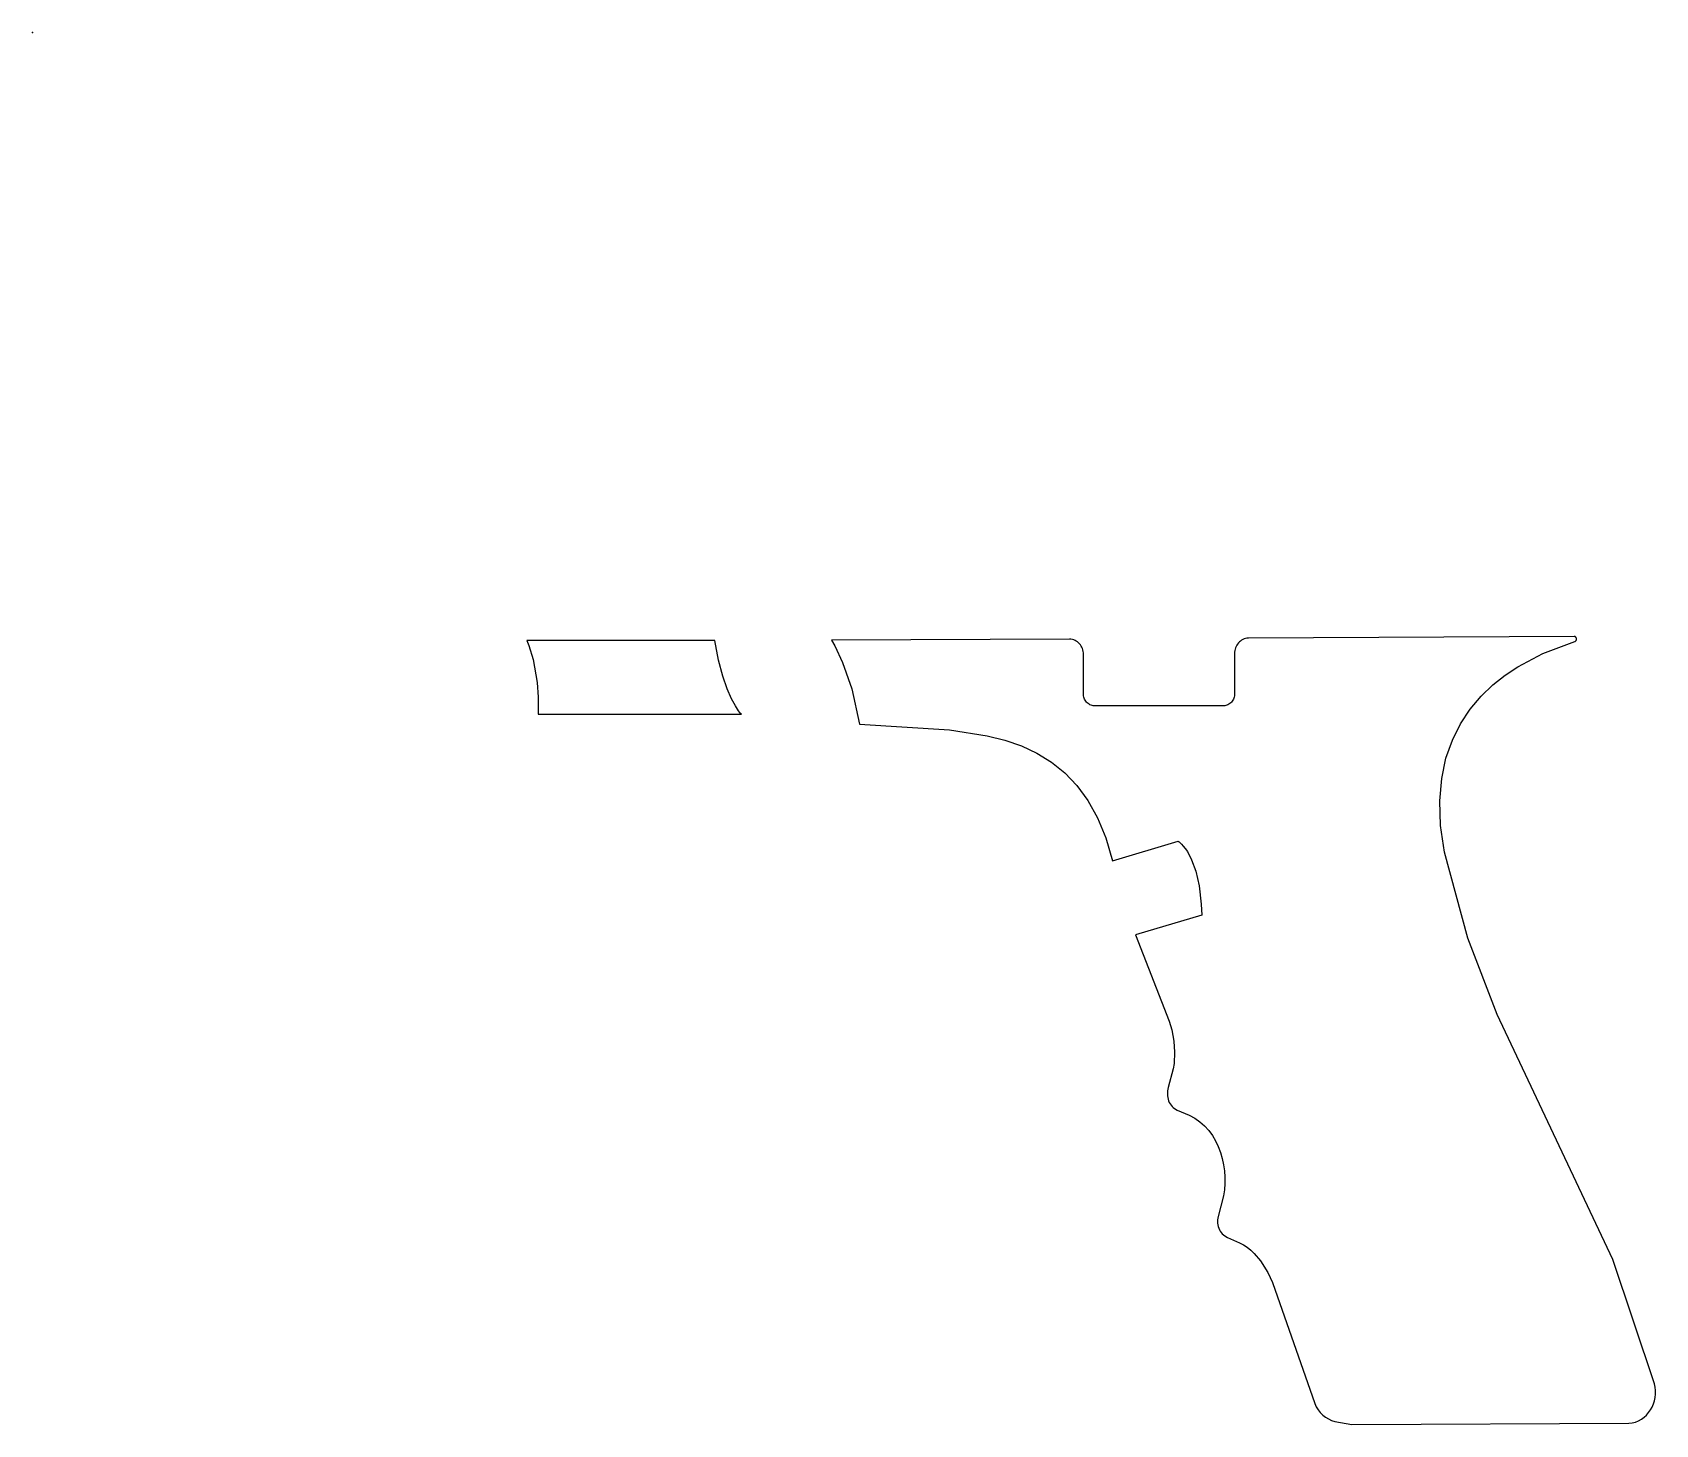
# Model space of a CAD drawing. Header units: millimetres. Extents: x 0 to 193155, y -165624 to 0.
import ezdxf

# ---------------------------------------------------------------- set-up
doc = ezdxf.new("R2010")
doc.units = ezdxf.units.MM
doc.header["$MEASUREMENT"] = 0
doc.layers.add('g20-gen4-left v1_0', color=7, linetype='Continuous')

msp = doc.modelspace()

# ---------------------------------------------------------------- linework, layer by layer
at = {"layer": 'g20-gen4-left v1_0'}
for p, q in [((81216.754, -72353.424), (58818.272, -72353.424)), ((58818.272, -72353.424), (59061.096, -72922.13)), ((59061.096, -72922.13), (59579.256, -74599.292)), ((81652.872, -74676.508), (81216.754, -72353.678)), ((123405.9, -72163.686), (95092.266, -72310.498)), ((95092.266, -72310.498), (95485.458, -72994.774)), ((95485.458, -72994.774), (96417.638, -74967.846)), ((123582.43, -72180.704), (123405.9, -72163.686)), ((123753.626, -72214.74), (123582.43, -72180.704)), ((123918.218, -72265.032), (123753.626, -72214.74)), ((124075.444, -72330.818), (123918.218, -72265.032)), ((124224.542, -72411.082), (124075.444, -72330.818)), ((124364.496, -72505.062), (124224.542, -72411.082)), ((124494.544, -72611.742), (124364.496, -72505.062)), ((124613.67, -72730.106), (124494.544, -72611.742)), ((124720.858, -72859.392), (124613.67, -72730.106)), ((124815.346, -72998.838), (124720.858, -72859.392)), ((124896.372, -73147.428), (124815.346, -72998.838)), ((124962.92, -73304.4), (124896.372, -73147.428)), ((125014.228, -73468.738), (124962.92, -73304.4)), ((143112.744, -73367.392), (143077.946, -73537.826)), ((143163.544, -73203.308), (143112.744, -73367.392)), ((143229.584, -73046.59), (143163.544, -73203.308)), ((143310.102, -72898), (143229.584, -73046.59)), ((143404.082, -72758.554), (143310.102, -72898)), ((143510.508, -72629.014), (143404.082, -72758.554)), ((143628.618, -72510.142), (143510.508, -72629.014)), ((143757.65, -72402.954), (143628.618, -72510.142)), ((143896.588, -72308.466), (143757.65, -72402.954)), ((144044.67, -72227.186), (143896.588, -72308.466)), ((144201.134, -72160.384), (144044.67, -72227.186)), ((144364.964, -72108.568), (144201.134, -72160.384)), ((144535.398, -72073.008), (144364.964, -72108.568)), ((144711.42, -72054.212), (144535.398, -72073.008)), ((183457.342, -71846.694), (144711.42, -72054.212)), ((179727.098, -73901.3), (183553.862, -72466.962)), ((183489.6, -71851.012), (183457.342, -71846.694)), ((183520.08, -71858.124), (183489.6, -71851.012)), ((183548.782, -71867.776), (183520.08, -71858.124)), ((183575.706, -71879.714), (183548.782, -71867.776)), ((183553.862, -72466.962), (183583.326, -72453.246)), ((183600.852, -71893.938), (183575.706, -71879.714)), ((183583.326, -72453.246), (183610.25, -72437.498)), ((183624.22, -71910.194), (183600.852, -71893.938)), ((183610.25, -72437.498), (183634.888, -72419.718)), ((183645.556, -71928.228), (183624.22, -71910.194)), ((183634.888, -72419.718), (183656.986, -72400.16)), ((183665.114, -71948.04), (183645.556, -71928.228)), ((183656.986, -72400.16), (183676.544, -72379.078)), ((183682.64, -71969.376), (183665.114, -71948.04)), ((183676.544, -72379.078), (183693.816, -72356.726)), ((183698.134, -71992.236), (183682.64, -71969.376)), ((183693.816, -72356.726), (183708.802, -72333.104)), ((183711.596, -72016.112), (183698.134, -71992.236)), ((183708.802, -72333.104), (183721.248, -72308.466)), ((183723.026, -72041.004), (183711.596, -72016.112)), ((183721.248, -72308.466), (183731.408, -72282.812)), ((183732.424, -72066.912), (183723.026, -72041.004)), ((183731.408, -72282.812), (183739.282, -72256.396)), ((183739.79, -72093.328), (183732.424, -72066.912)), ((183739.282, -72256.396), (183744.87, -72229.472)), ((183745.124, -72120.252), (183739.79, -72093.328)), ((183744.87, -72229.472), (183748.172, -72202.294)), ((183748.426, -72147.43), (183745.124, -72120.252)), ((183748.172, -72202.294), (183749.442, -72174.862)), ((183749.442, -72174.862), (183748.426, -72147.43)), ((59579.256, -74599.292), (60057.538, -77340.46)), ((82151.22, -76583.032), (81652.872, -74676.508)), ((96417.638, -74967.846), (97516.696, -78109.318)), ((125049.28, -73639.68), (125014.228, -73468.738)), ((125067.314, -73816.21), (125049.28, -73639.68)), ((125071.378, -78804.516), (125067.314, -73816.21)), ((143060.166, -73713.848), (143056.102, -78804.516)), ((143077.946, -73537.826), (143060.166, -73713.848)), ((176765.204, -75464.67), (179727.098, -73901.3)), ((82674.714, -78106.016), (82151.22, -76583.032)), ((173793.912, -77634.592), (175262.794, -76467.716)), ((175262.794, -76467.716), (176765.204, -75464.67)), ((60057.538, -77340.46), (60183.014, -79096.362)), ((60183.014, -79096.362), (60180.22, -81101.692)), ((83186.016, -79278.48), (82674.714, -78106.016)), ((97516.696, -78109.318), (98410.776, -82299.302)), ((125085.602, -78943.962), (125071.378, -78804.516)), ((125113.288, -79078.836), (125085.602, -78943.962)), ((125153.674, -79208.63), (125113.288, -79078.836)), ((143014.192, -79078.836), (142973.806, -79208.63)), ((143041.878, -78943.962), (143014.192, -79078.836)), ((143056.102, -78804.516), (143041.878, -78943.962)), ((171101.766, -80509.364), (172394.88, -78977.744)), ((172394.88, -78977.744), (173793.912, -77634.592)), ((60180.22, -81101.692), (84369.91, -81119.472)), ((83648.296, -80133.19), (83186.016, -79278.48)), ((84024.47, -80703.166), (83648.296, -80133.19)), ((84277.454, -81020.92), (84024.47, -80703.166)), ((84369.91, -81119.472), (84277.454, -81020.92)), ((125205.998, -79332.582), (125153.674, -79208.63)), ((125269.752, -79450.184), (125205.998, -79332.582)), ((125344.174, -79560.42), (125269.752, -79450.184)), ((125428.756, -79662.782), (125344.174, -79560.42)), ((125522.482, -79756.508), (125428.756, -79662.782)), ((125624.844, -79841.09), (125522.482, -79756.508)), ((125735.08, -79915.512), (125624.844, -79841.09)), ((125852.682, -79979.266), (125735.08, -79915.512)), ((125976.634, -80031.59), (125852.682, -79979.266)), ((126106.428, -80071.976), (125976.634, -80031.59)), ((126241.302, -80099.662), (126106.428, -80071.976)), ((126380.748, -80113.886), (126241.302, -80099.662)), ((141746.732, -80113.886), (126380.748, -80113.886)), ((141886.178, -80099.662), (141746.732, -80113.886)), ((142021.052, -80071.976), (141886.178, -80099.662)), ((142150.846, -80031.59), (142021.052, -80071.976)), ((142274.798, -79979.266), (142150.846, -80031.59)), ((142392.4, -79915.512), (142274.798, -79979.266)), ((142502.636, -79841.09), (142392.4, -79915.512)), ((142604.998, -79756.508), (142502.636, -79841.09)), ((142698.724, -79662.782), (142604.998, -79756.508)), ((142783.306, -79560.42), (142698.724, -79662.782)), ((142857.728, -79450.184), (142783.306, -79560.42)), ((142921.482, -79332.582), (142857.728, -79450.184)), ((142973.806, -79208.63), (142921.482, -79332.582)), ((169950.384, -82241.898), (171101.766, -80509.364)), ((98410.776, -82299.302), (109146.086, -82953.352)), ((109146.086, -82953.352), (113634.012, -83666.838)), ((168976.802, -84187.538), (169950.384, -82241.898)), ((113634.012, -83666.838), (115718.082, -84202.524)), ((115718.082, -84202.524), (117687.09, -84888.578)), ((117687.09, -84888.578), (119534.686, -85747.86)), ((168217.342, -86358.476), (168976.802, -84187.538)), ((119534.686, -85747.86), (121254.774, -86803.484)), ((121254.774, -86803.484), (122841.004, -88078.818)), ((167707.818, -88766.904), (168217.342, -86358.476)), ((122841.004, -88078.818), (124287.026, -89596.722)), ((167484.298, -91425.268), (167707.818, -88766.904)), ((124287.026, -89596.722), (125586.49, -91380.31)), ((125586.49, -91380.31), (126733.046, -93452.696)), ((167582.85, -94346.014), (167484.298, -91425.268)), ((126733.046, -93452.696), (127720.598, -95837.248)), ((168039.542, -97541.334), (167582.85, -94346.014)), ((127720.598, -95837.248), (128542.542, -98556.826)), ((128542.542, -98556.826), (136329.166, -96203.008)), ((136329.166, -96203.008), (136445.498, -96286.066)), ((136445.498, -96286.066), (136752.838, -96566.228)), ((136752.838, -96566.228), (136958.832, -96794.828)), ((136958.832, -96794.828), (137189.464, -97090.23)), ((137189.464, -97090.23), (137436.86, -97458.53)), ((137436.86, -97458.53), (137951.464, -98436.43)), ((137951.464, -98436.43), (138440.414, -99775.264)), ((170804.586, -107742.99), (168039.542, -97541.334)), ((138440.414, -99775.264), (138841.988, -101522.022)), ((138841.988, -101522.022), (139094.464, -103723.44)), ((139094.464, -103723.44), (139145.264, -105009.188)), ((139145.264, -105009.188), (131282.948, -107356.402)), ((131282.948, -107356.402), (135290.052, -117635.782)), ((174297.086, -116843.302), (170804.586, -107742.99)), ((135290.052, -117635.782), (135586.216, -118669.308)), ((188061.854, -145984.722), (174297.086, -116843.302)), ((135586.216, -118669.308), (135819.388, -119992.902)), ((135819.388, -119992.902), (135917.94, -121336.816)), ((135917.94, -121336.816), (135855.71, -122669.808)), ((135755.888, -123322.588), (135154.67, -125535.944)), ((135855.71, -122669.808), (135755.888, -123322.588)), ((135154.67, -125535.944), (135087.36, -125932.438)), ((135087.36, -125932.438), (135063.484, -126325.884)), ((135063.484, -126325.884), (135071.866, -126520.956)), ((135071.866, -126520.956), (135095.742, -126714.25)), ((135095.742, -126714.25), (135136.636, -126905.766)), ((135136.636, -126905.766), (135196.326, -127095.25)), ((135196.326, -127095.25), (135280.908, -127291.592)), ((135280.908, -127291.592), (135381.492, -127468.884)), ((135381.492, -127468.884), (135496.554, -127628.65)), ((135496.554, -127628.65), (135624.824, -127772.668)), ((135624.824, -127772.668), (135764.778, -127902.462)), ((135764.778, -127902.462), (135914.892, -128019.556)), ((135914.892, -128019.556), (136240.52, -128221.74)), ((136240.52, -128221.74), (137668.508, -128833.626)), ((137668.508, -128833.626), (138331.956, -129183.892)), ((138331.956, -129183.892), (138938, -129605.024)), ((138938, -129605.024), (139486.894, -130090.164)), ((139486.894, -130090.164), (139979.146, -130632.708)), ((139979.146, -130632.708), (140415.01, -131225.544)), ((140415.01, -131225.544), (140794.74, -131862.068)), ((140794.74, -131862.068), (141118.59, -132535.422)), ((141118.59, -132535.422), (141387.068, -133238.494)), ((141387.068, -133238.494), (141600.428, -133964.68)), ((141600.428, -133964.68), (141758.924, -134706.868)), ((141758.924, -134706.868), (141862.81, -135458.454)), ((141908.53, -136962.134), (141850.872, -137700.512)), ((141862.81, -135458.454), (141912.594, -136212.58)), ((141912.594, -136212.58), (141908.53, -136962.134)), ((141740.128, -138420.856), (141086.84, -140889.99)), ((141850.872, -137700.512), (141740.128, -138420.856)), ((141086.84, -140889.99), (141039.85, -141285.214)), ((141039.85, -141285.214), (141034.262, -141481.556)), ((141034.262, -141481.556), (141042.644, -141676.628)), ((141042.644, -141676.628), (141066.52, -141869.922)), ((141066.52, -141869.922), (141107.414, -142061.438)), ((141107.414, -142061.438), (141167.104, -142250.922)), ((141167.104, -142250.922), (141251.686, -142447.264)), ((141251.686, -142447.264), (141352.27, -142624.556)), ((141352.27, -142624.556), (141467.332, -142784.322)), ((141467.332, -142784.322), (141595.602, -142928.34)), ((141595.602, -142928.34), (141735.556, -143058.134)), ((141735.556, -143058.134), (141885.67, -143175.228)), ((141885.67, -143175.228), (142211.298, -143377.412)), ((142211.298, -143377.412), (143639.286, -143989.298)), ((143639.286, -143989.298), (144110.964, -144235.424)), ((144110.964, -144235.424), (144561.052, -144535.144)), ((144561.052, -144535.144), (144989.296, -144883.124)), ((144989.296, -144883.124), (145395.188, -145273.776)), ((145395.188, -145273.776), (146138.392, -146162.268)), ((146138.392, -146162.268), (147000.976, -147541.488)), ((193035.682, -160774.888), (188061.854, -145984.722)), ((147000.976, -147541.488), (147582.89, -148736.304)), ((147582.89, -148736.304), (152602.184, -163139.882)), ((193117.978, -161182.304), (193036.952, -160774.634)), ((193104.516, -162404.044), (193149.982, -162000.692)), ((193155.062, -161592.26), (193117.978, -161182.304)), ((193149.982, -162000.692), (193155.062, -161592.26)), ((152602.184, -163139.882), (152777.698, -163522.152)), ((152777.698, -163522.152), (152995.122, -163876.99)), ((152995.122, -163876.99), (153251.154, -164201.348)), ((192324.228, -164211.508), (192548.51, -163890.452)), ((192548.51, -163890.452), (192740.28, -163545.52)), ((192740.28, -163545.52), (192898.014, -163180.268)), ((192898.014, -163180.268), (193019.934, -162798.506)), ((193019.934, -162798.506), (193104.516, -162404.044)), ((153251.154, -164201.348), (153542.492, -164492.432)), ((153542.492, -164492.432), (153866.088, -164747.194)), ((153866.088, -164747.194), (154218.386, -164962.586)), ((154218.386, -164962.586), (154596.592, -165135.814)), ((154596.592, -165135.814), (154997.15, -165263.83)), ((154997.15, -165263.83), (157000.194, -165623.748)), ((157000.194, -165623.748), (189976.506, -165470.84)), ((189976.506, -165470.84), (190383.922, -165423.088)), ((190383.922, -165423.088), (190770.002, -165325.044)), ((190770.002, -165325.044), (191133.222, -165180.264)), ((191133.222, -165180.264), (191471.804, -164992.812)), ((191471.804, -164992.812), (191784.224, -164766.244)), ((191784.224, -164766.244), (192068.958, -164504.624)), ((192068.958, -164504.624), (192324.228, -164211.508))]:
    msp.add_line(p, q, dxfattribs=at)
msp.add_point((0, 0), dxfattribs=at)

doc.saveas('drawing.dxf')
